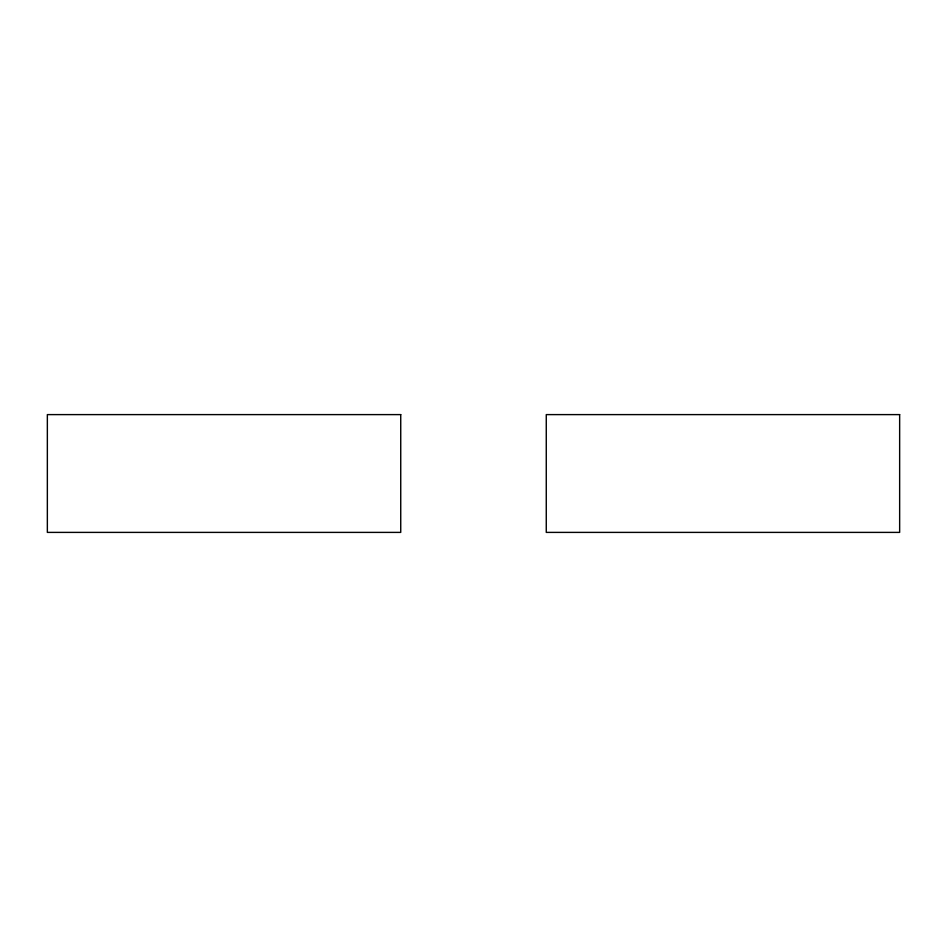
<?xml version="1.0" encoding="UTF-8"?>
<svg xmlns="http://www.w3.org/2000/svg" width="947" height="947" viewBox="0 0 947 947"><rect width="100%" height="100%" fill="white"/><g stroke="black" fill="none" stroke-linecap="round" stroke-linejoin="round"><path stroke-width="1.42" d="M400.735 414.608L47.35 414.608L47.35 532.392L400.735 532.392L400.735 414.608M899.65 414.608L546.265 414.608L546.265 532.392L899.65 532.392L899.65 414.608"/></g></svg>
